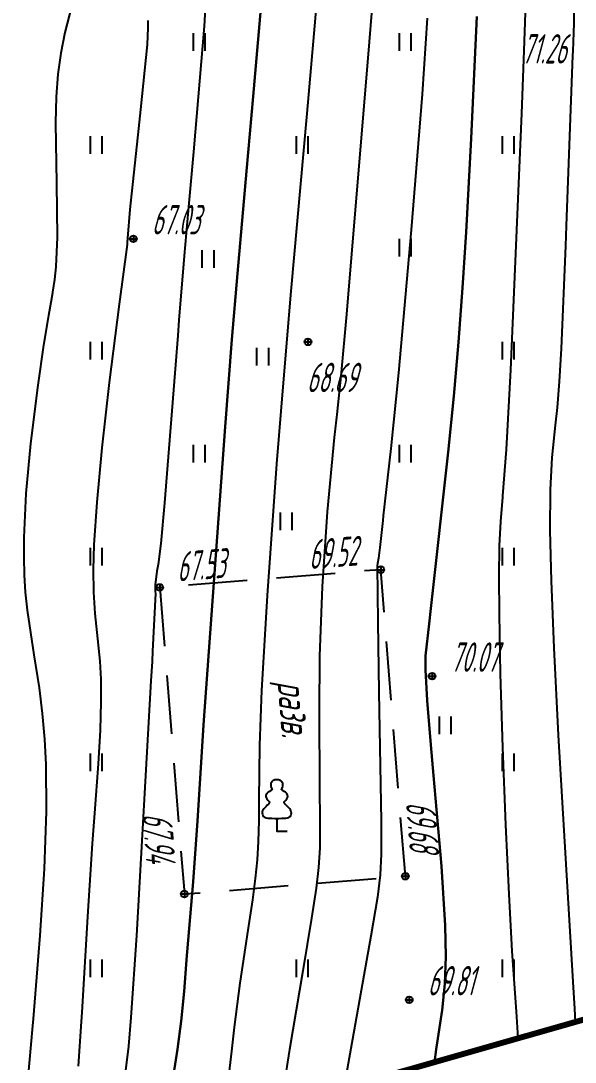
# Model space of a CAD drawing. Extents: x 1233805 to 1234355, y 654698 to 655114.
# Drawn here: x 1234300.32 to 1234319.16, y 655045.11 to 655080.53 of the extents above; entities that cross this region are included whole.
import ezdxf

# ---------------------------------------------------------------- set-up
doc = ezdxf.new("R2010")
doc.units = 0
doc.linetypes.add('ИИDash_20_10', pattern=[3, 2, -1])
for name, color, linetype, lineweight in [('ИИ_ГОРИЗОНТАЛИ_ОСН', 32, 'Continuous', 25), ('ИИ_ГОРИЗОНТАЛИ_УТОЛЩ', 32, 'Continuous', 30), ('ИИ_ОТМЕТКИ', 7, 'Continuous', 25), ('ИИ_СТРОЕНИЕ', 7, 'Continuous', 25), ('ИИ_УГОДЬЯ', 7, 'Continuous', 25)]:
    doc.layers.add(name, color=color, linetype=linetype, lineweight=lineweight)
doc.layers.add('Оформление точек', color=7, linetype='Continuous')
doc.styles.add('VNIPISIMPLEXCUR', font='simplex.shx', dxfattribs={"width": 0.8, "oblique": 15})
doc.styles.add('ГОСТ 2.304 КУРСИВ', font='cs_gost2304.shx', dxfattribs={"oblique": 15})

# ---------------------------------------------------------------- blocks, each defined once
blk = doc.blocks.new('ИИ05401')
at = {"color": 0, "linetype": 'Continuous', "lineweight": 25}
for points in [[(-0.4, 1.2), (-0.4, 0)], [(0.4, 1.2), (0.4, 0)]]:
    blk.add_lwpolyline(points, dxfattribs=at)
blk = doc.blocks.new('ИИ053881')
at = {"color": 0, "linetype": 'Continuous', "lineweight": 25}
blk.add_lwpolyline([(0, 0.875), (0.129, 0.876), (0.342, 0.878), (0.479, 0.882), (0.614, 0.891), (0.726, 0.907), (0.816, 0.94), (0.906, 1), (0.956, 1.071), (0.983, 1.151), (0.991, 1.231), (0.986, 1.295), (0.963, 1.379), (0.932, 1.445), (0.884, 1.516), (0.798, 1.61), (0.719, 1.692), (0.646, 1.766), (0.575, 1.842), (0.536, 1.889), (0.511, 1.929), (0.501, 1.967), (0.504, 1.992), (0.518, 2.017), (0.545, 2.049), (0.608, 2.115), (0.679, 2.198), (0.732, 2.29), (0.745, 2.372), (0.736, 2.444), (0.709, 2.515), (0.672, 2.575), (0.633, 2.617), (0.596, 2.646), (0.548, 2.678), (0.495, 2.709), (0.408, 2.76), (0.363, 2.789), (0.336, 2.812), (0.324, 2.831), (0.321, 2.846), (0.325, 2.865), (0.335, 2.89), (0.353, 2.928), (0.372, 2.968), (0.4, 3.034), (0.413, 3.103), (0.412, 3.19), (0.398, 3.247), (0.363, 3.319), (0.32, 3.377), (0.284, 3.414), (0.246, 3.444), (0.181, 3.476), (0.125, 3.489), (0.07, 3.496), (0, 3.5), (-0.07, 3.496), (-0.125, 3.489), (-0.181, 3.476), (-0.246, 3.444), (-0.284, 3.414), (-0.32, 3.377), (-0.363, 3.319), (-0.398, 3.247), (-0.412, 3.19), (-0.413, 3.103), (-0.4, 3.034), (-0.372, 2.968), (-0.353, 2.928), (-0.335, 2.89), (-0.325, 2.865), (-0.321, 2.846), (-0.324, 2.831), (-0.336, 2.812), (-0.363, 2.789), (-0.408, 2.76), (-0.495, 2.709), (-0.548, 2.678), (-0.596, 2.646), (-0.633, 2.617), (-0.672, 2.575), (-0.709, 2.515), (-0.736, 2.444), (-0.745, 2.372), (-0.732, 2.29), (-0.679, 2.198), (-0.608, 2.115), (-0.545, 2.049), (-0.518, 2.017), (-0.504, 1.992), (-0.501, 1.967), (-0.511, 1.929), (-0.536, 1.889), (-0.575, 1.842), (-0.646, 1.766), (-0.719, 1.692), (-0.798, 1.61), (-0.884, 1.516), (-0.932, 1.445), (-0.963, 1.379), (-0.986, 1.295), (-0.991, 1.231), (-0.983, 1.151), (-0.956, 1.071), (-0.906, 1), (-0.816, 0.94), (-0.726, 0.907), (-0.614, 0.891), (-0.479, 0.882), (-0.342, 0.878), (-0.129, 0.876)], close=True, dxfattribs=at)
blk.add_lwpolyline([(0, 0.875), (0, 0), (0.7, 0)], dxfattribs=at)
blk = doc.blocks.new('PICKET')
at = {"color": 0, "linetype": 'Continuous', "lineweight": 25}
for p, q in [((-0.23, 0), (0.23, 0)), ((0, 0.23), (0, -0.23))]:
    blk.add_line(p, q, dxfattribs=at)
blk.add_circle((0, 0), 0.23, dxfattribs=at)
at = {"color": 0, "linetype": 'Continuous', "style": 'VNIPISIMPLEXCUR', "oblique": 15, "width": 0.8}
blk.add_attdef('OTMETKA', (1.25, 0.3), '', height=2, dxfattribs=at)
at = {"color": 8, "linetype": 'Continuous', "style": 'VNIPISIMPLEXCUR', "oblique": 15, "width": 0.8, "flags": 1}
blk.add_attdef('NOMER', (1.25, -2.7), '', height=2, dxfattribs=at)

msp = doc.modelspace()

# ---------------------------------------------------------------- linework, layer by layer
at = {"layer": 'ИИ_ГОРИЗОНТАЛИ_ОСН', "flags": 128}
for points, elevation in [([(1234312.477, 655083.722), (1234312.165, 655079.818), (1234311.392, 655070.55), (1234311.2, 655068.446), (1234311.071, 655067.25), (1234311.07, 655067.248), (1234310.969, 655066.358), (1234310.738, 655063.834), (1234310.565, 655061.294), (1234310.478, 655058.92), (1234310.461, 655057.027), (1234310.476, 655054.463), (1234310.486, 655053.313), (1234310.48, 655052.402), (1234310.444, 655051.738), (1234310.363, 655051.033), (1234310.204, 655050.012), (1234309.901, 655048.224), (1234309.448, 655045.544), (1234309.165, 655043.747)], 69), ([(1234310.534, 655082.99), (1234310.257, 655079.838), (1234310.038, 655077.377), (1234309.502, 655071.333), (1234309.234, 655068.216), (1234309.017, 655065.463), (1234308.696, 655060.985), (1234308.506, 655057.753), (1234308.439, 655055.9), (1234308.414, 655054.025), (1234308.409, 655053.319), (1234308.39, 655052.614), (1234308.352, 655051.992), (1234308.289, 655051.356), (1234308.192, 655050.63), (1234308.035, 655049.604), (1234307.762, 655047.8), (1234307.571, 655046.307), (1234307.481, 655045.486), (1234307.292, 655043.855)], 68.5), ([(1234317.499, 655081.802), (1234317.42, 655079.508), (1234317.408, 655079.219), (1234317.332, 655077.382), (1234316.96, 655068.66), (1234316.82, 655065.955), (1234316.695, 655064.373), (1234316.69, 655064.326), (1234316.621, 655063.506), (1234316.582, 655062.674), (1234316.566, 655061.636), (1234316.572, 655060.365), (1234316.614, 655058.316), (1234316.69, 655055.813), (1234316.791, 655053.184), (1234316.901, 655050.824), (1234317.013, 655048.89), (1234317.156, 655046.84), (1234317.217, 655045.926)], 70.5), ([(1234302.061, 655081.056), (1234301.82, 655080.136), (1234301.679, 655079.427), (1234301.583, 655078.711), (1234301.526, 655077.94), (1234301.504, 655077.058), (1234301.534, 655075.012), (1234301.56, 655073.172), (1234301.517, 655072.16), (1234301.472, 655071.733), (1234301.405, 655071.301), (1234301.4, 655071.274), (1234301.345, 655070.945), (1234301.269, 655070.504), (1234301.256, 655070.435), (1234301.099, 655069.5), (1234300.902, 655068.138), (1234300.655, 655066.159), (1234300.498, 655064.456), (1234300.425, 655062.956), (1234300.421, 655062.287), (1234300.438, 655061.673), (1234300.476, 655061.095), (1234300.539, 655060.49), (1234300.767, 655058.962), (1234300.942, 655057.846), (1234301.054, 655056.967), (1234301.133, 655056.104), (1234301.179, 655055.241), (1234301.188, 655053.638), (1234301.119, 655051.692), (1234300.975, 655049.427), (1234300.739, 655046.584), (1234300.718, 655046.35), (1234300.556, 655044.442)], 66.5), ([(1234306.604, 655081.143), (1234306.549, 655080.346), (1234306.186, 655076.079), (1234306.008, 655074.074), (1234305.872, 655072.542), (1234305.696, 655070.354), (1234305.656, 655069.832), (1234305.202, 655064.139), (1234305.076, 655062.754), (1234304.986, 655062.034), (1234304.95, 655061.815), (1234304.883, 655061.348), (1234304.892, 655061.123), (1234304.902, 655061.048), (1234304.802, 655059.087), (1234304.783, 655058.743), (1234304.745, 655058.078), (1234304.249, 655049.42), (1234304.066, 655046.633), (1234303.977, 655045.661), (1234303.877, 655044.826)], 67.5), ([(1234319.112, 655081.015), (1234319.11, 655080.445), (1234319.077, 655079.493), (1234319.072, 655079.356), (1234318.855, 655073.558), (1234318.83, 655072.874), (1234318.686, 655069.385), (1234318.619, 655068.268), (1234318.544, 655067.38), (1234318.477, 655066.783), (1234318.366, 655065.674), (1234318.313, 655064.577), (1234318.304, 655063.197), (1234318.342, 655061.486), (1234318.433, 655059.209), (1234318.583, 655056.238), (1234319.08, 655047.848), (1234319.137, 655046.932), (1234319.163, 655046.482)], 71), ([(1234304.644, 655080.538), (1234304.643, 655080.292), (1234304.617, 655079.724), (1234304.39, 655077.52), (1234304.321, 655076.872), (1234304.032, 655074.112), (1234303.946, 655073.137), (1234303.945, 655073.116), (1234303.937, 655073.014), (1234303.934, 655072.975), (1234303.936, 655072.954), (1234303.935, 655072.924), (1234303.935, 655072.921), (1234303.662, 655070.894), (1234303.328, 655068.226), (1234303.078, 655066.005), (1234302.905, 655064.158), (1234302.81, 655062.707), (1234302.787, 655061.87), (1234302.798, 655061.097), (1234302.841, 655060.371), (1234302.927, 655059.511), (1234303.004, 655058.748), (1234303.04, 655058.145), (1234303.047, 655057.364), (1234303.016, 655056.41), (1234302.949, 655055.26), (1234302.827, 655053.579), (1234302.75, 655052.547), (1234302.584, 655050.066), (1234302.392, 655046.805), (1234302.375, 655046.496), (1234302.277, 655044.975)], 67), ([(1234314.131, 655080.626), (1234313.957, 655078.033), (1234313.588, 655073.422), (1234313.154, 655068.553), (1234312.898, 655065.985), (1234312.641, 655063.695), (1234312.623, 655063.534), (1234312.517, 655062.614), (1234312.474, 655062.25), (1234312.446, 655062.078), (1234312.432, 655061.991), (1234312.449, 655060.087), (1234312.49, 655057.696), (1234312.563, 655053.308), (1234312.57, 655052.187), (1234312.535, 655051.484), (1234312.439, 655050.721), (1234312.215, 655049.395), (1234311.3, 655044.238)], 69.5)]:
    msp.add_lwpolyline(points, dxfattribs=dict(at, elevation=elevation))
at = {"layer": 'ИИ_ГОРИЗОНТАЛИ_УТОЛЩ', "flags": 128}
for points, elevation in [([(1234308.55, 655081.738), (1234308.221, 655077.959), (1234307.996, 655075.42), (1234307.687, 655071.937), (1234307.498, 655069.695), (1234307.271, 655066.716), (1234306.535, 655056.586), (1234306.351, 655053.672), (1234306.332, 655053.324), (1234306.181, 655051.247), (1234306.143, 655050.85), (1234305.976, 655048.866), (1234305.967, 655048.746), (1234305.869, 655047.517), (1234305.768, 655046.507), (1234305.648, 655045.561), (1234305.508, 655044.685)], 68), ([(1234315.813, 655080.683), (1234315.628, 655076.528), (1234315.458, 655073.346), (1234315.335, 655071.449), (1234315.196, 655069.606), (1234315.037, 655067.769), (1234314.85, 655065.859), (1234314.258, 655060.546), (1234314.197, 655060.018), (1234314.079, 655058.933), (1234314.071, 655058.461), (1234314.128, 655057.417), (1234314.252, 655055.903), (1234314.348, 655054.861), (1234314.619, 655051.781), (1234314.745, 655049.76), (1234314.763, 655048.707), (1234314.728, 655047.779), (1234314.637, 655046.877), (1234314.453, 655045.618), (1234314.442, 655045.547), (1234314.378, 655045.116)], 70)]:
    msp.add_lwpolyline(points, dxfattribs=dict(at, elevation=elevation))
at = {"layer": 'ИИ_СТРОЕНИЕ', "linetype": 'ИИDash_20_10', "flags": 128}
msp.add_lwpolyline([(1234305.042, 655061.259), (1234305.88, 655050.834), (1234313.39, 655051.437), (1234312.552, 655061.863)], close=True, dxfattribs=at)
at = {"layer": 'Оформление точек', "color": 41, "lineweight": 80}
msp.add_lwpolyline([(1234283.108, 654912.091), (1234263.065, 654936.588), (1234271.639, 654969.887), (1234262.654, 654978.832), (1234256.669, 655012.818), (1234288.937, 655037.856), (1234333.776, 655050.652), (1234349.327, 655050.821), (1234348.812, 655058.959), (1234353.847, 655093.724), (1234353.334, 655114.319), (1234323.897, 655110.095), (1234294.279, 655109.246), (1234278.101, 655107.867), (1234260.582, 655106.071), (1234251.183, 655108.936), (1234238.712, 655106.566), (1234227.593, 655106.413), (1234221.976, 655100.726), (1234199.442, 655098.648), (1234167.81, 655097.022), (1234151.568, 655095.162)], dxfattribs=at)

# ---------------------------------------------------------------- block references
at = {"layer": 'ИИ_ОТМЕТКИ'}
ref = msp.add_blockref('PICKET', (1234320, 655080, 71.264), dxfattribs=dict(at, xscale=0.5, yscale=0.5, zscale=0.5))
ref.add_attrib('OTMETKA', '71.26', (1234317.338, 655079.078, 71.264), dxfattribs={"layer": '0', "color": 0, "linetype": 'Continuous', "height": 1, "style": 'ГОСТ 2.304 КУРСИВ', "oblique": 15, "width": 0.65})
ref = msp.add_blockref('PICKET', (1234304.147, 655073.117, 67.034), dxfattribs=dict(at, xscale=0.5, yscale=0.5, zscale=0.5))
ref.add_attrib('OTMETKA', '67.03', (1234304.772, 655073.267, 67.034), dxfattribs={"layer": '0', "color": 0, "linetype": 'Continuous', "height": 1, "style": 'ГОСТ 2.304 КУРСИВ', "oblique": 15, "width": 0.65})
ref = msp.add_blockref('PICKET', (1234310.081, 655069.61, 68.689), dxfattribs=dict(at, xscale=0.5, yscale=0.5, zscale=0.5))
ref.add_attrib('OTMETKA', '68.69', (1234310.04, 655067.901, 68.689), dxfattribs={"layer": '0', "color": 0, "linetype": 'Continuous', "height": 1, "style": 'ГОСТ 2.304 КУРСИВ', "oblique": 15, "width": 0.65})
ref = msp.add_blockref('PICKET', (1234312.552, 655061.863, 69.525), dxfattribs=dict(at, xscale=0.5, yscale=0.5, zscale=0.5))
ref.add_attrib('OTMETKA', '69.52', (1234310.132, 655061.877, 69.525), dxfattribs={"layer": '0', "color": 0, "linetype": 'Continuous', "height": 1, "rotation": 4.5965, "style": 'ГОСТ 2.304 КУРСИВ', "oblique": 15, "width": 0.65})
ref = msp.add_blockref('PICKET', (1234305.042, 655061.259, 67.529), dxfattribs=dict(at, xscale=0.5, yscale=0.5, zscale=0.5))
ref.add_attrib('OTMETKA', '67.53', (1234305.653, 655061.458, 67.529), dxfattribs={"layer": '0', "color": 0, "linetype": 'Continuous', "height": 1, "rotation": 4.5965, "style": 'ГОСТ 2.304 КУРСИВ', "oblique": 15, "width": 0.65})
ref = msp.add_blockref('PICKET', (1234314.296, 655058.24, 70.072), dxfattribs=dict(at, xscale=0.5, yscale=0.5, zscale=0.5))
ref.add_attrib('OTMETKA', '70.07', (1234314.921, 655058.39, 70.072), dxfattribs={"layer": '0', "color": 0, "linetype": 'Continuous', "height": 1, "style": 'ГОСТ 2.304 КУРСИВ', "oblique": 15, "width": 0.65})
ref = msp.add_blockref('PICKET', (1234313.39, 655051.437, 69.682), dxfattribs=dict(at, xscale=0.5, yscale=0.5, zscale=0.5))
ref.add_attrib('OTMETKA', '69.68', (1234313.404, 655053.941, 69.682), dxfattribs={"layer": '0', "color": 0, "linetype": 'Continuous', "height": 1, "rotation": 274.5965, "style": 'ГОСТ 2.304 КУРСИВ', "oblique": 15, "width": 0.65})
ref = msp.add_blockref('PICKET', (1234305.88, 655050.834, 67.943), dxfattribs=dict(at, xscale=0.5, yscale=0.5, zscale=0.5))
ref.add_attrib('OTMETKA', '67.94', (1234304.448, 655053.55, 67.943), dxfattribs={"layer": '0', "color": 0, "linetype": 'Continuous', "height": 1, "rotation": 274.5965, "style": 'ГОСТ 2.304 КУРСИВ', "oblique": 15, "width": 0.65})
ref = msp.add_blockref('PICKET', (1234313.521, 655047.234, 69.81), dxfattribs=dict(at, xscale=0.5, yscale=0.5, zscale=0.5))
ref.add_attrib('OTMETKA', '69.81', (1234314.146, 655047.384, 69.81), dxfattribs={"layer": '0', "color": 0, "linetype": 'Continuous', "height": 1, "style": 'ГОСТ 2.304 КУРСИВ', "oblique": 15, "width": 0.65})
at = {"layer": 'ИИ_УГОДЬЯ', "xscale": 0.5, "yscale": 0.5, "zscale": 0.5}
for name, p in [('ИИ05401', (1234306.381, 655079.51)), ('ИИ05401', (1234313.381, 655079.51)), ('ИИ05401', (1234302.881, 655076.01)), ('ИИ05401', (1234309.881, 655076.01)), ('ИИ05401', (1234316.881, 655076.01)), ('ИИ05401', (1234313.381, 655072.51)), ('ИИ05401', (1234306.679, 655072.129)), ('ИИ05401', (1234302.881, 655069.01)), ('ИИ05401', (1234308.536, 655068.806)), ('ИИ05401', (1234316.881, 655069.01)), ('ИИ05401', (1234306.381, 655065.51)), ('ИИ05401', (1234313.381, 655065.51)), ('ИИ05401', (1234309.335, 655063.205)), ('ИИ05401', (1234302.881, 655062.01)), ('ИИ05401', (1234316.881, 655062.01)), ('ИИ05401', (1234314.74, 655056.273)), ('ИИ05401', (1234302.881, 655055.01)), ('ИИ05401', (1234316.881, 655055.01)), ('ИИ053881', (1234309.022, 655052.968, -11.67)), ('ИИ05401', (1234302.881, 655048.01)), ('ИИ05401', (1234309.881, 655048.01)), ('ИИ05401', (1234316.881, 655048.01))]:
    msp.add_blockref(name, p, dxfattribs=at)

# ---------------------------------------------------------------- texts
at = {"layer": 'ИИ_СТРОЕНИЕ', "style": 'ГОСТ 2.304 КУРСИВ', "oblique": 15, "width": 0.8}
msp.add_text('разв.', height=1, rotation=274.5965, dxfattribs=at).set_placement((1234309.042, 655058.052))

doc.saveas('drawing.dxf')
